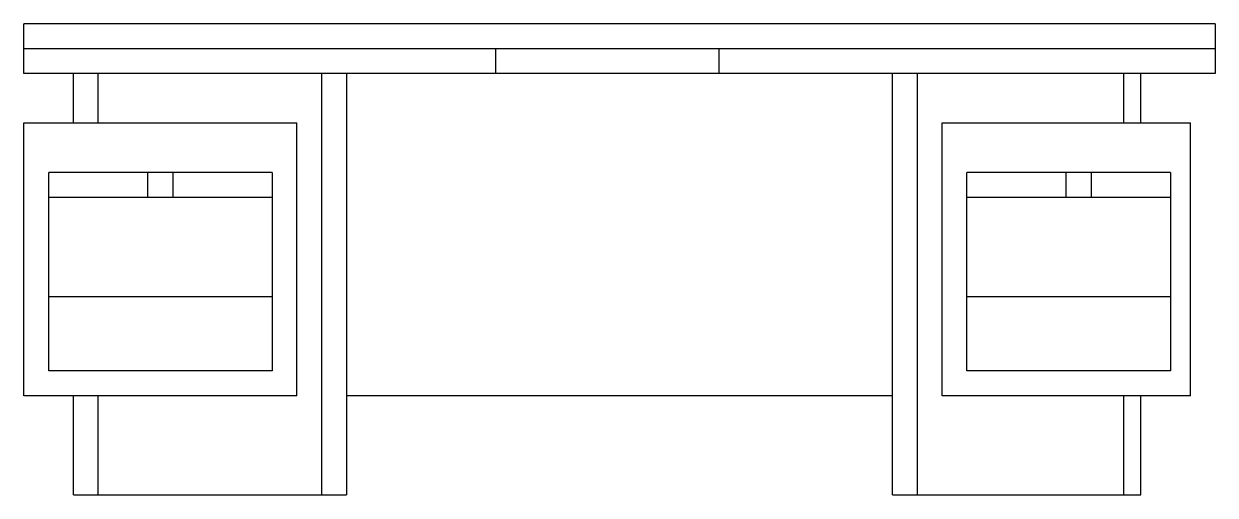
# Model space of a CAD drawing. Header units: millimetres. Extents: x 0 to 1971, y 0 to 780.
import ezdxf

# ---------------------------------------------------------------- set-up
doc = ezdxf.new("R2010")
doc.units = ezdxf.units.MM
doc.styles.get("Standard").update_dxf_attribs({"font": 'SimSun.ttf'})

msp = doc.modelspace()

# ---------------------------------------------------------------- linework, layer by layer
at = {"color": 7, "linetype": 'Continuous'}
for p, q in [((1970.5, 780.4), (0, 780.4)), ((0, 698.3), (0, 780.4)), ((1970.5, 780.4), (1970.5, 698.3)), ((0, 739.3), (1970.5, 739.3)), ((780, 739.3), (780, 698.3)), ((1149.5, 739.3), (1149.5, 698.3)), ((1970.5, 698.3), (0, 698.3)), ((82.1, 616.2), (82.1, 698.3)), ((123.2, 616.2), (123.2, 698.3)), ((492.6, 698.3), (492.6, 0.4)), ((533.7, 698.3), (533.7, 0.4)), ((1436.8, 0.4), (1436.8, 698.3)), ((1477.9, 0.4), (1477.9, 698.3)), ((1819.5, 617.8), (1819.5, 698.6)), ((1847.4, 616.2), (1847.4, 698.3)), ((0, 164.6), (0, 616.2)), ((0, 616.2), (451.6, 616.2)), ((451.6, 164.6), (451.6, 616.2)), ((1518.9, 164.6), (1518.9, 616.2)), ((1518.9, 616.2), (1929.5, 616.2)), ((1929.5, 164.6), (1929.5, 616.2)), ((41.1, 205.6), (41.1, 534.1)), ((410.5, 534.1), (41.1, 534.1)), ((205.3, 493), (205.3, 534.1)), ((246.3, 534.1), (246.3, 493)), ((410.5, 534.1), (410.5, 205.6)), ((1560, 205.6), (1560, 534.1)), ((1896.8, 534.1), (1560, 534.1)), ((1724.2, 493), (1724.2, 534.1)), ((1765.3, 534.1), (1765.3, 493)), ((1896.8, 534.1), (1896.8, 205.6)), ((410.5, 493), (41.1, 493)), ((1896.8, 493), (1560, 493)), ((41.1, 328.8), (410.5, 328.8)), ((1560, 328.8), (1896.8, 328.8)), ((410.5, 205.6), (41.1, 205.6)), ((1896.8, 205.6), (1560, 205.6)), ((451.6, 164.6), (0, 164.6)), ((82.1, 0.4), (82.1, 164.6)), ((123.2, 0.4), (123.2, 164.6)), ((1436.8, 164.6), (533.7, 164.6)), ((1929.5, 164.6), (1518.9, 164.6)), ((1819.5, 0), (1819.5, 165.5)), ((1847.4, 0.4), (1847.4, 164.6)), ((82.1, 0.4), (533.7, 0.4)), ((1436.8, 0.4), (1847.4, 0.4))]:
    msp.add_line(p, q, dxfattribs=at)

# ---------------------------------------------------------------- texts
at = {"width": 0.8, "flags": 9}
for tag, s in [('YSIZE', '780'), ('XSIZE', '1971')]:
    msp.add_attdef(tag, (935.2, 1.5), s, height=0.5, dxfattribs=at)

doc.saveas('drawing.dxf')
